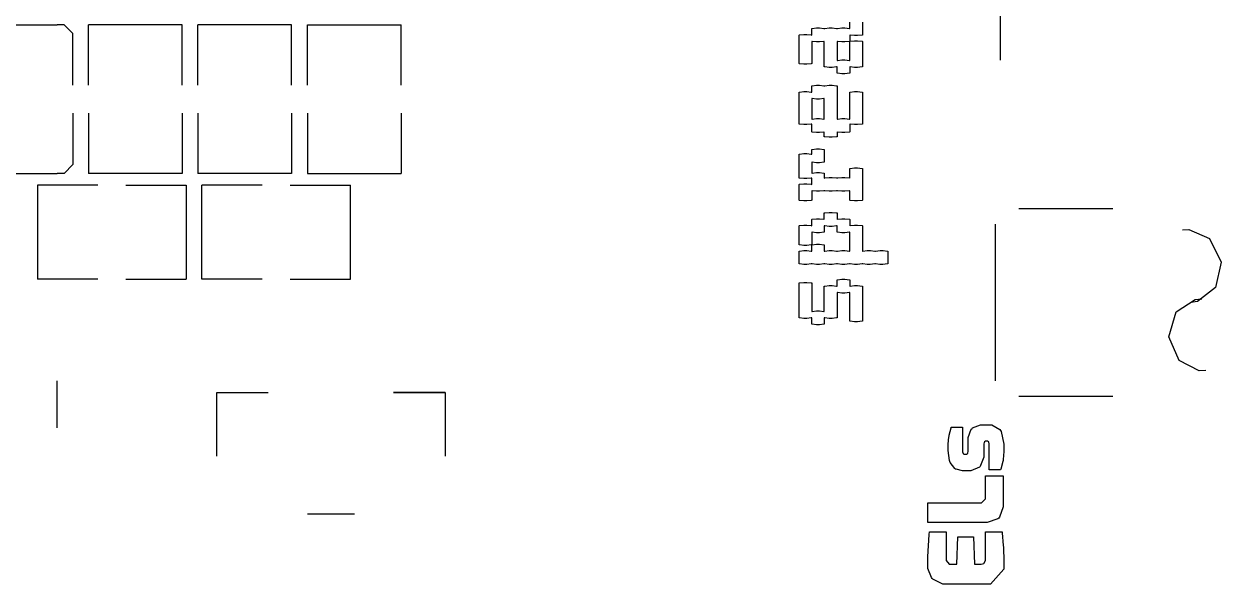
# Model space of a CAD drawing. Extents: x 0 to 132, y 0 to 98.
# Drawn here: x 79.82 to 95.13, y 50.53 to 57.69 of the extents above; entities that cross this region are included whole.
import ezdxf

# ---------------------------------------------------------------- set-up
doc = ezdxf.new("R2010")
doc.units = 0
doc.layers.get('0').update_dxf_attribs({"linetype": 'CONTINUOUS'})

msp = doc.modelspace()

# ---------------------------------------------------------------- linework, layer by layer
at = {"color": 0}
for p, q in [((92.3107, 57.2287), (92.3107, 59.0282)), ((79.4466, 57.6778), (80.246, 57.6778)), ((80.2968, 57.6778), (80.246, 57.6778)), ((80.3342, 57.6778), (80.2968, 57.6778)), ((80.4457, 57.5663), (80.3342, 57.6778)), ((81.8459, 57.6778), (80.6457, 57.6778)), ((80.6457, 56.9087), (80.6457, 57.6778)), ((81.8459, 56.9087), (81.8459, 57.6778)), ((83.2446, 57.6778), (82.0455, 57.6778)), ((82.0455, 56.9087), (82.0455, 57.6778)), ((83.2446, 56.9087), (83.2446, 57.6778)), ((83.4471, 57.6778), (84.6473, 57.6778)), ((83.4471, 56.9076), (83.4471, 57.6778)), ((84.6473, 56.9076), (84.6473, 57.6778)), ((89.8962, 57.6294), (89.9005, 57.6308)), ((89.8962, 57.5483), (89.8962, 57.6294)), ((89.9005, 57.6308), (89.9583, 57.6379)), ((89.9583, 57.6379), (89.9777, 57.6379)), ((89.9777, 57.6379), (89.9968, 57.6379)), ((89.9968, 57.6379), (90.0522, 57.6308)), ((90.0522, 57.6308), (90.0575, 57.6294)), ((90.0575, 57.6294), (90.0631, 57.6308)), ((90.0631, 57.6308), (90.1196, 57.6379)), ((90.1196, 57.6379), (90.139, 57.6379)), ((90.139, 57.6379), (90.158, 57.6379)), ((90.158, 57.6379), (90.2148, 57.6308)), ((90.2148, 57.6308), (90.2201, 57.6294)), ((90.2201, 57.6294), (90.2257, 57.6308)), ((90.2257, 57.6308), (90.2822, 57.6379)), ((90.2822, 57.6379), (90.3016, 57.6379)), ((90.3016, 57.6379), (90.3206, 57.6379)), ((90.3206, 57.6379), (90.3774, 57.6308)), ((90.3774, 57.6308), (90.3827, 57.6294)), ((90.3827, 57.6294), (90.3827, 57.7109)), ((90.5454, 57.7109), (90.5454, 57.5483)), ((80.4457, 57.5289), (80.4457, 57.5663)), ((80.4457, 56.9087), (80.4457, 57.5289)), ((89.7336, 57.5483), (89.7393, 57.5497)), ((89.7336, 57.1832), (89.7336, 57.5483)), ((89.7393, 57.5497), (89.7957, 57.5564)), ((89.7957, 57.5564), (89.8151, 57.5564)), ((89.8151, 57.5564), (89.8342, 57.5564)), ((89.8342, 57.5564), (89.891, 57.5497)), ((89.891, 57.5497), (89.8962, 57.5483)), ((89.9005, 57.4668), (89.8962, 57.4668)), ((89.8962, 57.4668), (89.8962, 57.1832)), ((89.9569, 57.4601), (89.9005, 57.4668)), ((89.9777, 57.4601), (89.9569, 57.4601)), ((89.9954, 57.4601), (89.9777, 57.4601)), ((90.0522, 57.4668), (89.9954, 57.4601)), ((90.0575, 57.4668), (90.0522, 57.4668)), ((90.0575, 57.1419), (90.0575, 57.4668)), ((90.2257, 57.4668), (90.2201, 57.4668)), ((90.2201, 57.4668), (90.2201, 57.223)), ((90.2808, 57.4601), (90.2257, 57.4668)), ((90.3016, 57.4601), (90.2808, 57.4601)), ((90.3192, 57.4601), (90.3016, 57.4601)), ((90.3774, 57.4668), (90.3192, 57.4601)), ((90.3827, 57.4668), (90.3774, 57.4668)), ((90.3884, 57.5469), (90.3827, 57.5483)), ((90.3827, 57.5483), (90.3827, 57.4668)), ((90.3827, 57.4668), (90.3884, 57.4682)), ((90.3827, 57.223), (90.3827, 57.4668)), ((90.4434, 57.5412), (90.3884, 57.5469)), ((90.3884, 57.4682), (90.4448, 57.4753)), ((90.4642, 57.5412), (90.4434, 57.5412)), ((90.4448, 57.4753), (90.4642, 57.4753)), ((90.4819, 57.5412), (90.4642, 57.5412)), ((90.4642, 57.4753), (90.4833, 57.4753)), ((90.5397, 57.5469), (90.4819, 57.5412)), ((90.4833, 57.4753), (90.5397, 57.4682)), ((90.5454, 57.5483), (90.5397, 57.5469)), ((90.5397, 57.4682), (90.5454, 57.4668)), ((90.5454, 57.4668), (90.5454, 57.1419)), ((89.7393, 57.1817), (89.7336, 57.1832)), ((89.7943, 57.1747), (89.7393, 57.1817)), ((89.8151, 57.1747), (89.7943, 57.1747)), ((89.8331, 57.1747), (89.8151, 57.1747)), ((89.891, 57.1817), (89.8331, 57.1747)), ((89.8962, 57.1832), (89.891, 57.1817)), ((90.0631, 57.1419), (90.0575, 57.1419)), ((90.1181, 57.1348), (90.0631, 57.1419)), ((90.139, 57.1348), (90.1181, 57.1348)), ((90.1569, 57.1348), (90.139, 57.1348)), ((90.2148, 57.1419), (90.1569, 57.1348)), ((90.2201, 57.1419), (90.2148, 57.1419)), ((90.2201, 57.223), (90.2257, 57.2244)), ((90.2201, 57.0604), (90.2201, 57.1419)), ((90.2257, 57.2244), (90.2822, 57.2311)), ((90.2822, 57.2311), (90.3016, 57.2311)), ((90.3016, 57.2311), (90.3206, 57.2311)), ((90.3206, 57.2311), (90.3774, 57.2244)), ((90.3774, 57.2244), (90.3827, 57.223)), ((90.3884, 57.1419), (90.3827, 57.1419)), ((90.3827, 57.1419), (90.3827, 57.0604)), ((90.4434, 57.1348), (90.3884, 57.1419)), ((90.4642, 57.1348), (90.4434, 57.1348)), ((90.4819, 57.1348), (90.4642, 57.1348)), ((90.5397, 57.1419), (90.4819, 57.1348)), ((90.5454, 57.1419), (90.5397, 57.1419)), ((90.2257, 57.0604), (90.2201, 57.0604)), ((90.2808, 57.0537), (90.2257, 57.0604)), ((90.3016, 57.0537), (90.2808, 57.0537)), ((90.3192, 57.0537), (90.3016, 57.0537)), ((90.3774, 57.0604), (90.3192, 57.0537)), ((90.3827, 57.0604), (90.3774, 57.0604)), ((89.7336, 56.8166), (89.7393, 56.818)), ((89.7336, 56.4099), (89.7336, 56.8166)), ((89.7393, 56.818), (89.7957, 56.8247)), ((89.7957, 56.8247), (89.8151, 56.8247)), ((89.8151, 56.8247), (89.8342, 56.8247)), ((89.8342, 56.8247), (89.891, 56.818)), ((89.891, 56.818), (89.8962, 56.8166)), ((89.8962, 56.8978), (89.9005, 56.8992)), ((89.8962, 56.8166), (89.8962, 56.8978)), ((89.9005, 56.8992), (89.9583, 56.9062)), ((89.9583, 56.9062), (89.9777, 56.9062)), ((89.9777, 56.9062), (89.9968, 56.9062)), ((89.9968, 56.9062), (90.0522, 56.8992)), ((90.0522, 56.8992), (90.0575, 56.8978)), ((90.0575, 56.8978), (90.0631, 56.8992)), ((90.0631, 56.8992), (90.1196, 56.9062)), ((90.1196, 56.9062), (90.139, 56.9062)), ((90.139, 56.9062), (90.158, 56.9062)), ((90.158, 56.9062), (90.2148, 56.8992)), ((90.2148, 56.8992), (90.2201, 56.8978)), ((90.2201, 56.8978), (90.2201, 56.472)), ((90.3827, 56.8166), (90.3884, 56.818)), ((90.3827, 56.472), (90.3827, 56.8166)), ((90.3884, 56.818), (90.4448, 56.8247)), ((90.4448, 56.8247), (90.4642, 56.8247)), ((90.4642, 56.8247), (90.4833, 56.8247)), ((90.4833, 56.8247), (90.5397, 56.818)), ((90.5397, 56.818), (90.5454, 56.8166)), ((90.5454, 56.8166), (90.5454, 56.4099)), ((89.9005, 56.7351), (89.8962, 56.7351)), ((89.8962, 56.7351), (89.8962, 56.472)), ((89.9569, 56.7284), (89.9005, 56.7351)), ((89.9777, 56.7284), (89.9569, 56.7284)), ((89.9954, 56.7284), (89.9777, 56.7284)), ((90.0522, 56.7351), (89.9954, 56.7284)), ((90.0575, 56.7351), (90.0522, 56.7351)), ((90.0575, 56.472), (90.0575, 56.7351)), ((80.4457, 56.5478), (80.4457, 55.929)), ((80.6457, 56.5478), (80.6457, 55.7788)), ((81.8459, 56.5478), (81.8459, 55.7788)), ((82.0455, 56.5478), (82.0455, 55.7788)), ((83.2446, 56.5478), (83.2446, 55.7788)), ((83.4471, 56.5478), (83.4471, 55.7773)), ((84.6473, 56.5478), (84.6473, 55.7773)), ((89.7393, 56.4099), (89.7336, 56.4099)), ((89.7943, 56.4032), (89.7393, 56.4099)), ((89.8151, 56.4032), (89.7943, 56.4032)), ((89.8331, 56.4032), (89.8151, 56.4032)), ((89.891, 56.4099), (89.8331, 56.4032)), ((89.8962, 56.4099), (89.891, 56.4099)), ((89.8962, 56.472), (89.9005, 56.4734)), ((89.8962, 56.3093), (89.8962, 56.4099)), ((89.9005, 56.4734), (89.9583, 56.479)), ((89.9583, 56.479), (89.9777, 56.479)), ((89.9777, 56.479), (89.9968, 56.479)), ((89.9968, 56.479), (90.0522, 56.4734)), ((90.0522, 56.4734), (90.0575, 56.472)), ((90.2201, 56.472), (90.2257, 56.4734)), ((90.2257, 56.4734), (90.2822, 56.479)), ((90.2822, 56.479), (90.3016, 56.479)), ((90.3016, 56.479), (90.3206, 56.479)), ((90.3206, 56.479), (90.3774, 56.4734)), ((90.3774, 56.4734), (90.3827, 56.472)), ((90.3884, 56.4099), (90.3827, 56.4099)), ((90.3827, 56.4099), (90.3827, 56.3093)), ((90.4434, 56.4032), (90.3884, 56.4099)), ((90.4642, 56.4032), (90.4434, 56.4032)), ((90.4819, 56.4032), (90.4642, 56.4032)), ((90.5397, 56.4099), (90.4819, 56.4032)), ((90.5454, 56.4099), (90.5397, 56.4099)), ((89.9005, 56.3079), (89.8962, 56.3093)), ((89.9569, 56.3012), (89.9005, 56.3079)), ((89.9777, 56.3012), (89.9569, 56.3012)), ((89.9954, 56.3012), (89.9777, 56.3012)), ((90.0522, 56.3079), (89.9954, 56.3012)), ((90.0575, 56.3093), (90.0522, 56.3079)), ((90.0575, 56.2472), (90.0575, 56.3093)), ((90.0631, 56.2472), (90.0575, 56.2472)), ((90.1181, 56.2405), (90.0631, 56.2472)), ((90.139, 56.2405), (90.1181, 56.2405)), ((90.1569, 56.2405), (90.139, 56.2405)), ((90.2148, 56.2472), (90.1569, 56.2405)), ((90.2201, 56.2472), (90.2148, 56.2472)), ((90.2257, 56.3079), (90.2201, 56.3093)), ((90.2201, 56.3093), (90.2201, 56.2472)), ((90.2808, 56.3012), (90.2257, 56.3079)), ((90.3016, 56.3012), (90.2808, 56.3012)), ((90.3192, 56.3012), (90.3016, 56.3012)), ((90.3774, 56.3079), (90.3192, 56.3012)), ((90.3827, 56.3093), (90.3774, 56.3079)), ((89.8962, 56.0846), (89.9005, 56.086)), ((89.8962, 56.0243), (89.8962, 56.0846)), ((89.9005, 56.086), (89.9583, 56.0931)), ((89.9583, 56.0931), (89.9777, 56.0931)), ((89.9777, 56.0931), (89.9968, 56.0931)), ((89.9968, 56.0931), (90.0522, 56.086)), ((90.0522, 56.086), (90.0575, 56.0846)), ((90.0575, 56.0846), (90.0575, 55.9234)), ((80.4457, 55.892), (80.3342, 55.7788)), ((80.4457, 55.929), (80.4457, 55.892)), ((89.7336, 56.0243), (89.7393, 56.0257)), ((89.7336, 55.7195), (89.7336, 56.0243)), ((89.7393, 56.0257), (89.7957, 56.0324)), ((89.7957, 56.0324), (89.8151, 56.0324)), ((89.8151, 56.0324), (89.8342, 56.0324)), ((89.8342, 56.0324), (89.891, 56.0257)), ((89.891, 56.0257), (89.8962, 56.0243)), ((89.9005, 55.9223), (89.8962, 55.9234)), ((89.8962, 55.9234), (89.8962, 55.7802)), ((89.9569, 55.9153), (89.9005, 55.9223)), ((89.9777, 55.9153), (89.9569, 55.9153)), ((89.9954, 55.9153), (89.9777, 55.9153)), ((90.0522, 55.9223), (89.9954, 55.9153)), ((90.0575, 55.9234), (90.0522, 55.9223)), ((79.4466, 55.7788), (80.246, 55.7788)), ((80.2968, 55.7788), (80.246, 55.7788)), ((80.3342, 55.7788), (80.2968, 55.7788)), ((81.8459, 55.7788), (80.6457, 55.7788)), ((83.2446, 55.7788), (82.0455, 55.7788)), ((83.4471, 55.7773), (84.6473, 55.7773)), ((89.8962, 55.7802), (89.9005, 55.7816)), ((89.9005, 55.7816), (89.9583, 55.7886)), ((89.9583, 55.7886), (89.9777, 55.7886)), ((89.9777, 55.7886), (89.9968, 55.7886)), ((89.9968, 55.7886), (90.0522, 55.7816)), ((90.0522, 55.7816), (90.0575, 55.7802)), ((90.0575, 55.7802), (90.0575, 55.7195)), ((90.3827, 55.8423), (90.3884, 55.8437)), ((90.3827, 55.7195), (90.3827, 55.8423)), ((90.3884, 55.8437), (90.4448, 55.8493)), ((90.4448, 55.8493), (90.4642, 55.8493)), ((90.4642, 55.8493), (90.4833, 55.8493)), ((90.4833, 55.8493), (90.5397, 55.8437)), ((90.5397, 55.8437), (90.5454, 55.8423)), ((90.5454, 55.8423), (90.5454, 55.4359)), ((79.9952, 55.6288), (79.9952, 54.4283)), ((80.7653, 55.6288), (79.9952, 55.6288)), ((81.1251, 55.6288), (81.8956, 55.6288)), ((81.8956, 55.6288), (81.8956, 54.4283)), ((82.0967, 54.4283), (82.0967, 55.6288)), ((82.8668, 55.6288), (82.0967, 55.6288)), ((83.2266, 55.6288), (83.9971, 55.6288)), ((83.9971, 54.4283), (83.9971, 55.6288)), ((89.7393, 55.7181), (89.7336, 55.7195)), ((89.7336, 55.6383), (89.7393, 55.6398)), ((89.7336, 55.4359), (89.7336, 55.6383)), ((89.7943, 55.7128), (89.7393, 55.7181)), ((89.7393, 55.6398), (89.7957, 55.6465)), ((89.8151, 55.7128), (89.7943, 55.7128)), ((89.7957, 55.6465), (89.8151, 55.6465)), ((89.8331, 55.7128), (89.8151, 55.7128)), ((89.8151, 55.6465), (89.8342, 55.6465)), ((89.891, 55.7181), (89.8331, 55.7128)), ((89.8342, 55.6465), (89.891, 55.6398)), ((89.8962, 55.7195), (89.891, 55.7181)), ((89.891, 55.6398), (89.8962, 55.6383)), ((89.8962, 55.6383), (89.8962, 55.7195)), ((90.0575, 55.7195), (90.0631, 55.7209)), ((90.0631, 55.7209), (90.1196, 55.728)), ((90.1196, 55.728), (90.139, 55.728)), ((90.139, 55.728), (90.158, 55.728)), ((90.158, 55.728), (90.2148, 55.7209)), ((90.2148, 55.7209), (90.2201, 55.7195)), ((90.2201, 55.7195), (90.2257, 55.7209)), ((90.2257, 55.7209), (90.2822, 55.728)), ((90.2822, 55.728), (90.3016, 55.728)), ((90.3016, 55.728), (90.3206, 55.728)), ((90.3206, 55.728), (90.3774, 55.7209)), ((90.3774, 55.7209), (90.3827, 55.7195)), ((89.7393, 55.4344), (89.7336, 55.4359)), ((89.7943, 55.4274), (89.7393, 55.4344)), ((89.8151, 55.4274), (89.7943, 55.4274)), ((89.8331, 55.4274), (89.8151, 55.4274)), ((89.891, 55.4344), (89.8331, 55.4274)), ((89.8962, 55.4359), (89.891, 55.4344)), ((89.9005, 55.5554), (89.8962, 55.5569)), ((89.8962, 55.5569), (89.8962, 55.4359)), ((89.9569, 55.5502), (89.9005, 55.5554)), ((89.9777, 55.5502), (89.9569, 55.5502)), ((89.9954, 55.5502), (89.9777, 55.5502)), ((90.0522, 55.5554), (89.9954, 55.5502)), ((90.0575, 55.5569), (90.0522, 55.5554)), ((90.0631, 55.5554), (90.0575, 55.5569)), ((90.1181, 55.5502), (90.0631, 55.5554)), ((90.139, 55.5502), (90.1181, 55.5502)), ((90.1569, 55.5502), (90.139, 55.5502)), ((90.2148, 55.5554), (90.1569, 55.5502)), ((90.2201, 55.5569), (90.2148, 55.5554)), ((90.2257, 55.5554), (90.2201, 55.5569)), ((90.2808, 55.5502), (90.2257, 55.5554)), ((90.3016, 55.5502), (90.2808, 55.5502)), ((90.3192, 55.5502), (90.3016, 55.5502)), ((90.3774, 55.5554), (90.3192, 55.5502)), ((90.3827, 55.5569), (90.3774, 55.5554)), ((90.3827, 55.4359), (90.3827, 55.5569)), ((90.3884, 55.4344), (90.3827, 55.4359)), ((90.4434, 55.4274), (90.3884, 55.4344)), ((90.4642, 55.4274), (90.4434, 55.4274)), ((90.4819, 55.4274), (90.4642, 55.4274)), ((90.5397, 55.4344), (90.4819, 55.4274)), ((90.5454, 55.4359), (90.5397, 55.4344)), ((90.0575, 55.2732), (90.0631, 55.2746)), ((90.0575, 55.1917), (90.0575, 55.2732)), ((90.0631, 55.2746), (90.1196, 55.2799)), ((90.1196, 55.2799), (90.139, 55.2799)), ((90.139, 55.2799), (90.158, 55.2799)), ((90.158, 55.2799), (90.2148, 55.2746)), ((90.2148, 55.2746), (90.2201, 55.2732)), ((90.2201, 55.2732), (90.2201, 55.1917)), ((93.7465, 55.3283), (92.5463, 55.3283)), ((89.8962, 55.1917), (89.9005, 55.1931)), ((89.8962, 55.1106), (89.8962, 55.1917)), ((89.9005, 55.1931), (89.9583, 55.1988)), ((89.9583, 55.1988), (89.9777, 55.1988)), ((89.9777, 55.1988), (89.9968, 55.1988)), ((89.9968, 55.1988), (90.0522, 55.1931)), ((90.0522, 55.1931), (90.0575, 55.1917)), ((90.2201, 55.1917), (90.2257, 55.1931)), ((90.2257, 55.1931), (90.2822, 55.1988)), ((90.2822, 55.1988), (90.3016, 55.1988)), ((90.3016, 55.1988), (90.3206, 55.1988)), ((90.3206, 55.1988), (90.3774, 55.1931)), ((90.3774, 55.1931), (90.3827, 55.1917)), ((90.3827, 55.1917), (90.3827, 55.1106)), ((92.2457, 53.129), (92.2457, 55.1286)), ((89.7336, 55.1106), (89.7393, 55.112)), ((89.7336, 54.8665), (89.7336, 55.1106)), ((89.7393, 55.112), (89.7957, 55.1173)), ((89.7957, 55.1173), (89.8151, 55.1173)), ((89.8151, 55.1173), (89.8342, 55.1173)), ((89.8342, 55.1173), (89.891, 55.112)), ((89.891, 55.112), (89.8962, 55.1106)), ((89.9005, 55.0277), (89.8962, 55.0291)), ((89.8962, 55.0291), (89.8962, 54.8665)), ((89.9569, 55.021), (89.9005, 55.0277)), ((89.9777, 55.021), (89.9569, 55.021)), ((89.9954, 55.021), (89.9777, 55.021)), ((90.0522, 55.0277), (89.9954, 55.021)), ((90.0575, 55.0291), (90.0522, 55.0277)), ((90.0631, 55.1092), (90.0575, 55.1106)), ((90.0575, 55.1106), (90.0575, 55.0291)), ((90.1181, 55.1021), (90.0631, 55.1092)), ((90.139, 55.1021), (90.1181, 55.1021)), ((90.1569, 55.1021), (90.139, 55.1021)), ((90.2148, 55.1092), (90.1569, 55.1021)), ((90.2201, 55.1106), (90.2148, 55.1092)), ((90.2201, 55.0291), (90.2201, 55.1106)), ((90.2257, 55.0277), (90.2201, 55.0291)), ((90.2808, 55.021), (90.2257, 55.0277)), ((90.3016, 55.021), (90.2808, 55.021)), ((90.3192, 55.021), (90.3016, 55.021)), ((90.3774, 55.0277), (90.3192, 55.021)), ((90.3827, 55.0291), (90.3774, 55.0277)), ((90.3827, 55.1106), (90.3884, 55.112)), ((90.3827, 54.7853), (90.3827, 55.0291)), ((90.3884, 55.112), (90.4448, 55.1173)), ((90.4448, 55.1173), (90.4642, 55.1173)), ((90.4642, 55.1173), (90.4833, 55.1173)), ((90.4833, 55.1173), (90.5397, 55.112)), ((90.5397, 55.112), (90.5454, 55.1106)), ((90.5454, 55.1106), (90.5454, 54.7853)), ((94.6369, 55.058), (94.7208, 55.0637)), ((94.7208, 55.0637), (94.9854, 54.9451)), ((89.7393, 54.8651), (89.7336, 54.8665)), ((89.7943, 54.8584), (89.7393, 54.8651)), ((89.8151, 54.8584), (89.7943, 54.8584)), ((89.8331, 54.8584), (89.8151, 54.8584)), ((89.891, 54.8651), (89.8331, 54.8584)), ((89.8962, 54.8665), (89.891, 54.8651)), ((89.8962, 54.8665), (89.9005, 54.8679)), ((89.8962, 54.7853), (89.8962, 54.8665)), ((89.9005, 54.8679), (89.9583, 54.8735)), ((89.9583, 54.8735), (89.9777, 54.8735)), ((89.9777, 54.8735), (89.9968, 54.8735)), ((89.9968, 54.8735), (90.0522, 54.8679)), ((90.0522, 54.8679), (90.0575, 54.8665)), ((90.0575, 54.8665), (90.0575, 54.7853)), ((94.9854, 54.9451), (95.1315, 54.646)), ((89.7336, 54.7853), (89.7393, 54.7867)), ((89.7336, 54.6227), (89.7336, 54.7853)), ((89.7393, 54.7867), (89.7957, 54.792)), ((89.7957, 54.792), (89.8151, 54.792)), ((89.8151, 54.792), (89.8342, 54.792)), ((89.8342, 54.792), (89.891, 54.7867)), ((89.891, 54.7867), (89.8962, 54.7853)), ((90.0575, 54.7853), (90.0631, 54.7867)), ((90.0631, 54.7867), (90.1196, 54.792)), ((90.1196, 54.792), (90.139, 54.792)), ((90.139, 54.792), (90.158, 54.792)), ((90.158, 54.792), (90.2148, 54.7867)), ((90.2148, 54.7867), (90.2201, 54.7853)), ((90.2201, 54.7853), (90.2257, 54.7867)), ((90.2257, 54.7867), (90.2822, 54.792)), ((90.2822, 54.792), (90.3016, 54.792)), ((90.3016, 54.792), (90.3206, 54.792)), ((90.3206, 54.792), (90.3774, 54.7867)), ((90.3774, 54.7867), (90.3827, 54.7853)), ((90.5454, 54.7853), (90.551, 54.7867)), ((90.551, 54.7867), (90.6074, 54.792)), ((90.6074, 54.792), (90.6268, 54.792)), ((90.6268, 54.792), (90.6459, 54.792)), ((90.6459, 54.792), (90.7023, 54.7867)), ((90.7023, 54.7867), (90.708, 54.7853)), ((90.708, 54.7853), (90.7136, 54.7867)), ((90.7136, 54.7867), (90.7701, 54.792)), ((90.7701, 54.792), (90.7891, 54.792)), ((90.7891, 54.792), (90.8085, 54.792)), ((90.8085, 54.792), (90.865, 54.7867)), ((90.865, 54.7867), (90.8706, 54.7853)), ((90.8706, 54.7853), (90.8706, 54.6227)), ((89.7393, 54.6213), (89.7336, 54.6227)), ((89.7943, 54.6146), (89.7393, 54.6213)), ((89.8151, 54.6146), (89.7943, 54.6146)), ((89.8331, 54.6146), (89.8151, 54.6146)), ((89.891, 54.6213), (89.8331, 54.6146)), ((89.8962, 54.6227), (89.891, 54.6213)), ((89.9005, 54.6213), (89.8962, 54.6227)), ((89.9569, 54.6146), (89.9005, 54.6213)), ((89.9777, 54.6146), (89.9569, 54.6146)), ((89.9954, 54.6146), (89.9777, 54.6146)), ((90.0522, 54.6213), (89.9954, 54.6146)), ((90.0575, 54.6227), (90.0522, 54.6213)), ((90.0631, 54.6213), (90.0575, 54.6227)), ((90.1181, 54.6146), (90.0631, 54.6213)), ((90.139, 54.6146), (90.1181, 54.6146)), ((90.1569, 54.6146), (90.139, 54.6146)), ((90.2148, 54.6213), (90.1569, 54.6146)), ((90.2201, 54.6227), (90.2148, 54.6213)), ((90.2257, 54.6213), (90.2201, 54.6227)), ((90.2808, 54.6146), (90.2257, 54.6213)), ((90.3016, 54.6146), (90.2808, 54.6146)), ((90.3192, 54.6146), (90.3016, 54.6146)), ((90.3774, 54.6213), (90.3192, 54.6146)), ((90.3827, 54.6227), (90.3774, 54.6213)), ((90.3884, 54.6213), (90.3827, 54.6227)), ((90.4434, 54.6146), (90.3884, 54.6213)), ((90.4642, 54.6146), (90.4434, 54.6146)), ((90.4819, 54.6146), (90.4642, 54.6146)), ((90.5397, 54.6213), (90.4819, 54.6146)), ((90.5454, 54.6227), (90.5397, 54.6213)), ((90.551, 54.6213), (90.5454, 54.6227)), ((90.606, 54.6146), (90.551, 54.6213)), ((90.6268, 54.6146), (90.606, 54.6146)), ((90.6445, 54.6146), (90.6268, 54.6146)), ((90.7023, 54.6213), (90.6445, 54.6146)), ((90.708, 54.6227), (90.7023, 54.6213)), ((90.7136, 54.6213), (90.708, 54.6227)), ((90.7687, 54.6146), (90.7136, 54.6213)), ((90.7891, 54.6146), (90.7687, 54.6146)), ((90.8071, 54.6146), (90.7891, 54.6146)), ((90.865, 54.6213), (90.8071, 54.6146)), ((90.8706, 54.6227), (90.865, 54.6213)), ((95.1315, 54.646), (95.0584, 54.3221)), ((80.7653, 54.4283), (79.9952, 54.4283)), ((81.1251, 54.4283), (81.8956, 54.4283)), ((82.8668, 54.4283), (82.0967, 54.4283)), ((83.2266, 54.4283), (83.9971, 54.4283)), ((89.7336, 54.3789), (89.7393, 54.38)), ((89.7336, 53.9309), (89.7336, 54.3789)), ((89.7393, 54.38), (89.7957, 54.3856)), ((89.7957, 54.3856), (89.8151, 54.3856)), ((89.8151, 54.3856), (89.8342, 54.3856)), ((89.8342, 54.3856), (89.891, 54.38)), ((89.891, 54.38), (89.8962, 54.3789)), ((89.8962, 54.3789), (89.8962, 54.012)), ((90.2201, 54.4188), (90.2257, 54.4202)), ((90.2201, 54.3373), (90.2201, 54.4188)), ((90.2257, 54.4202), (90.2822, 54.4269)), ((90.2822, 54.4269), (90.3016, 54.4269)), ((90.3016, 54.4269), (90.3206, 54.4269)), ((90.3206, 54.4269), (90.3774, 54.4202)), ((90.3774, 54.4202), (90.3827, 54.4188)), ((90.3827, 54.4188), (90.3827, 54.3373)), ((90.0575, 54.3373), (90.0631, 54.3387)), ((90.0575, 54.012), (90.0575, 54.3373)), ((90.0631, 54.3387), (90.1196, 54.3458)), ((90.1196, 54.3458), (90.139, 54.3458)), ((90.139, 54.3458), (90.158, 54.3458)), ((90.158, 54.3458), (90.2148, 54.3387)), ((90.2148, 54.3387), (90.2201, 54.3373)), ((90.2257, 54.2562), (90.2201, 54.2562)), ((90.2201, 54.2562), (90.2201, 53.9309)), ((90.2808, 54.2491), (90.2257, 54.2562)), ((90.3016, 54.2491), (90.2808, 54.2491)), ((90.3192, 54.2491), (90.3016, 54.2491)), ((90.3774, 54.2562), (90.3192, 54.2491)), ((90.3827, 54.2562), (90.3774, 54.2562)), ((90.3827, 54.3373), (90.3884, 54.3387)), ((90.3827, 53.891), (90.3827, 54.2562)), ((90.3884, 54.3387), (90.4448, 54.3458)), ((90.4448, 54.3458), (90.4642, 54.3458)), ((90.4642, 54.3458), (90.4833, 54.3458)), ((90.4833, 54.3458), (90.5397, 54.3387)), ((90.5397, 54.3387), (90.5454, 54.3373)), ((90.5454, 54.3373), (90.5454, 53.891)), ((95.0584, 54.3221), (94.8298, 54.1433)), ((94.5582, 54.0082), (94.7995, 54.168)), ((94.8298, 54.1433), (94.7469, 54.1281)), ((94.7995, 54.168), (94.8835, 54.1747)), ((89.7393, 53.9309), (89.7336, 53.9309)), ((89.7943, 53.9238), (89.7393, 53.9309)), ((89.8151, 53.9238), (89.7943, 53.9238)), ((89.8331, 53.9238), (89.8151, 53.9238)), ((89.891, 53.9309), (89.8331, 53.9238)), ((89.8962, 53.9309), (89.891, 53.9309)), ((89.8962, 54.012), (89.9005, 54.0135)), ((89.8962, 53.8498), (89.8962, 53.9309)), ((89.9005, 54.0135), (89.9583, 54.0205)), ((89.9583, 54.0205), (89.9777, 54.0205)), ((89.9777, 54.0205), (89.9968, 54.0205)), ((89.9968, 54.0205), (90.0522, 54.0135)), ((90.0522, 54.0135), (90.0575, 54.012)), ((90.0631, 53.9309), (90.0575, 53.9309)), ((90.0575, 53.9309), (90.0575, 53.8498)), ((90.1181, 53.9238), (90.0631, 53.9309)), ((90.139, 53.9238), (90.1181, 53.9238)), ((90.1569, 53.9238), (90.139, 53.9238)), ((90.2148, 53.9309), (90.1569, 53.9238)), ((90.2201, 53.9309), (90.2148, 53.9309)), ((94.4644, 53.691), (94.5582, 54.0082)), ((89.9005, 53.8498), (89.8962, 53.8498)), ((89.9569, 53.8427), (89.9005, 53.8498)), ((89.9777, 53.8427), (89.9569, 53.8427)), ((89.9954, 53.8427), (89.9777, 53.8427)), ((90.0522, 53.8498), (89.9954, 53.8427)), ((90.0575, 53.8498), (90.0522, 53.8498)), ((90.3884, 53.8896), (90.3827, 53.891)), ((90.4434, 53.8826), (90.3884, 53.8896)), ((90.4642, 53.8826), (90.4434, 53.8826)), ((90.4819, 53.8826), (90.4642, 53.8826)), ((90.5397, 53.8896), (90.4819, 53.8826)), ((90.5454, 53.891), (90.5397, 53.8896)), ((94.5942, 53.388), (94.4644, 53.691)), ((94.8503, 53.2571), (94.5942, 53.388)), ((80.246, 52.5279), (80.246, 53.129)), ((94.9357, 53.2585), (94.8503, 53.2571)), ((82.2868, 52.1628), (82.2868, 52.9788)), ((82.2868, 52.9788), (82.9455, 52.9788)), ((84.5467, 52.9788), (85.2068, 52.9788)), ((85.2068, 52.9788), (84.5467, 52.9788)), ((84.5467, 52.9788), (85.2068, 52.9788)), ((85.2068, 52.9788), (85.2068, 52.1628)), ((93.7465, 52.929), (92.5463, 52.929)), ((91.6534, 52.4344), (91.6781, 52.5279)), ((91.6781, 52.5279), (91.6809, 52.5336)), ((91.6809, 52.5336), (91.8256, 52.5336)), ((91.8256, 52.5336), (91.8256, 52.2263)), ((91.9371, 52.5117), (91.9469, 52.5184)), ((91.9469, 52.5184), (91.9536, 52.5268)), ((91.9536, 52.5268), (92.0542, 52.5667)), ((92.0542, 52.5667), (92.0888, 52.5667)), ((92.0888, 52.5667), (92.1604, 52.5667)), ((92.1604, 52.5667), (92.1978, 52.5667)), ((92.1978, 52.5667), (92.3025, 52.506)), ((91.6397, 52.3159), (91.6492, 52.4097)), ((91.6492, 52.4097), (91.652, 52.4221)), ((91.652, 52.4221), (91.6534, 52.4344)), ((91.8958, 52.4013), (91.9371, 52.5117)), ((91.8958, 52.3614), (91.8958, 52.4013)), ((92.3025, 52.506), (92.3107, 52.4937)), ((92.3107, 52.4937), (92.3177, 52.4813)), ((92.3177, 52.4813), (92.3533, 52.3173)), ((91.6397, 52.2799), (91.6397, 52.3159)), ((91.6397, 52.2372), (91.6397, 52.2799)), ((91.6601, 52.1077), (91.6397, 52.2372)), ((91.8256, 52.2263), (91.8256, 52.2192)), ((91.8256, 52.2192), (91.8312, 52.1988)), ((91.8916, 52.2016), (91.8958, 52.2305)), ((91.8958, 52.24), (91.8958, 52.3614)), ((91.8958, 52.2305), (91.8958, 52.24)), ((92.1025, 52.342), (92.0972, 52.3159)), ((92.0972, 52.3159), (92.0972, 52.3064)), ((92.0972, 52.3064), (92.0972, 52.1892)), ((92.1039, 52.3434), (92.1025, 52.342)), ((92.1191, 52.3543), (92.1039, 52.3462)), ((92.1039, 52.3462), (92.1039, 52.3434)), ((92.1247, 52.3543), (92.1191, 52.3543)), ((92.1399, 52.3543), (92.1247, 52.3543)), ((92.1438, 52.3543), (92.1399, 52.3543)), ((92.159, 52.3476), (92.1438, 52.3543)), ((92.1604, 52.3462), (92.159, 52.3476)), ((92.1618, 52.3448), (92.1604, 52.3462)), ((92.1674, 52.324), (92.1618, 52.3448)), ((92.1674, 52.3159), (92.1674, 52.324)), ((92.1674, 51.9906), (92.1674, 52.3159)), ((92.3533, 52.2249), (92.3452, 52.1229)), ((92.3533, 52.3173), (92.3533, 52.2623)), ((92.3533, 52.2623), (92.3533, 52.2249)), ((91.6644, 52.0954), (91.6601, 52.1077)), ((91.6686, 52.0845), (91.6644, 52.0954)), ((91.725, 52.0058), (91.6686, 52.0845)), ((91.8312, 52.1988), (91.8326, 52.1959)), ((91.8326, 52.1959), (91.8326, 52.1959)), ((91.8326, 52.1959), (91.8475, 52.1892)), ((91.8475, 52.1892), (91.8531, 52.1892)), ((91.8531, 52.1892), (91.8683, 52.1892)), ((91.8683, 52.1892), (91.8739, 52.1892)), ((91.8739, 52.1892), (91.8905, 52.1974)), ((91.8905, 52.1974), (91.8916, 52.1988)), ((91.8916, 52.1988), (91.8916, 52.2016)), ((92.0972, 52.1504), (92.0556, 52.0442)), ((92.0972, 52.1892), (92.0972, 52.1504)), ((92.3424, 52.0982), (92.3163, 51.9987)), ((92.3438, 52.1106), (92.3424, 52.0982)), ((92.3452, 52.1229), (92.3438, 52.1106)), ((91.7332, 52.0001), (91.725, 52.0058)), ((91.7416, 51.9963), (91.7332, 52.0001)), ((91.8228, 51.9755), (91.7416, 51.9963)), ((91.8531, 51.9755), (91.8228, 51.9755)), ((91.8958, 51.9755), (91.8531, 51.9755)), ((91.9318, 51.9755), (91.8958, 51.9755)), ((92.0404, 52.0238), (91.9318, 51.9755)), ((92.0489, 52.0333), (92.0404, 52.0238)), ((92.0556, 52.0442), (92.0489, 52.0333)), ((92.1191, 51.635), (92.1191, 51.9148)), ((92.1191, 51.9148), (92.3452, 51.9148)), ((92.3121, 51.9906), (92.1674, 51.9906)), ((92.3163, 51.9987), (92.3121, 51.9906)), ((92.3452, 51.9148), (92.3452, 51.5662)), ((92.0694, 51.5662), (92.1191, 51.6184)), ((92.1191, 51.6184), (92.1191, 51.635)), ((91.3804, 51.3154), (91.3804, 51.5662)), ((91.3804, 51.5662), (92.0531, 51.5662)), ((92.0531, 51.5662), (92.0694, 51.5662)), ((92.3452, 51.5179), (92.2969, 51.3842)), ((92.3452, 51.5662), (92.3452, 51.5179)), ((83.4457, 51.4283), (84.0465, 51.4283)), ((92.0944, 51.3154), (91.3804, 51.3154)), ((92.1399, 51.3154), (92.0944, 51.3154)), ((92.2761, 51.3637), (92.1399, 51.3154)), ((92.2874, 51.3733), (92.2761, 51.3637)), ((92.2969, 51.3842), (92.2874, 51.3733)), ((91.3804, 50.8758), (91.397, 51.1637)), ((91.397, 51.1637), (91.4012, 51.1955)), ((91.4012, 51.1955), (91.6146, 51.1955)), ((91.6146, 51.1955), (91.6146, 50.8483)), ((92.1177, 50.837), (92.1177, 51.1955)), ((92.1177, 51.1955), (92.3301, 51.1955)), ((92.3301, 51.1955), (92.3315, 51.1831)), ((92.3315, 51.1831), (92.3466, 51.0219)), ((91.7512, 50.782), (91.7635, 51.132)), ((91.7635, 51.132), (91.9649, 51.132)), ((91.9649, 51.132), (91.9773, 50.782)), ((92.3466, 51.0219), (92.3477, 51.0025)), ((92.3477, 51.0025), (92.3477, 50.9845)), ((91.3804, 50.7683), (91.3804, 50.8758)), ((91.6146, 50.8483), (91.6146, 50.8317)), ((91.6146, 50.8317), (91.6562, 50.782)), ((92.1177, 50.8289), (92.1177, 50.837)), ((92.3477, 50.9845), (92.3533, 50.8346)), ((92.3533, 50.8346), (92.3533, 50.7834)), ((91.3804, 50.7298), (91.3804, 50.7683)), ((91.4273, 50.6141), (91.3804, 50.7298)), ((91.6562, 50.782), (91.67, 50.782)), ((91.67, 50.782), (91.7512, 50.782)), ((91.9773, 50.782), (92.0517, 50.782)), ((92.0517, 50.782), (92.0627, 50.782)), ((92.0627, 50.782), (92.0972, 50.7944)), ((92.0972, 50.7944), (92.0997, 50.7972)), ((92.0997, 50.7972), (92.1025, 50.8)), ((92.1025, 50.8), (92.1177, 50.8289)), ((92.3533, 50.7199), (92.1812, 50.5298)), ((92.3533, 50.7834), (92.3533, 50.7199)), ((91.4368, 50.6017), (91.4273, 50.6141)), ((91.4453, 50.5905), (91.4368, 50.6017)), ((91.5734, 50.5298), (91.4453, 50.5905)), ((91.6189, 50.5298), (91.5734, 50.5298)), ((92.1247, 50.5298), (91.6189, 50.5298)), ((92.1812, 50.5298), (92.1247, 50.5298))]:
    msp.add_line(p, q, dxfattribs=at)

doc.saveas('drawing.dxf')
